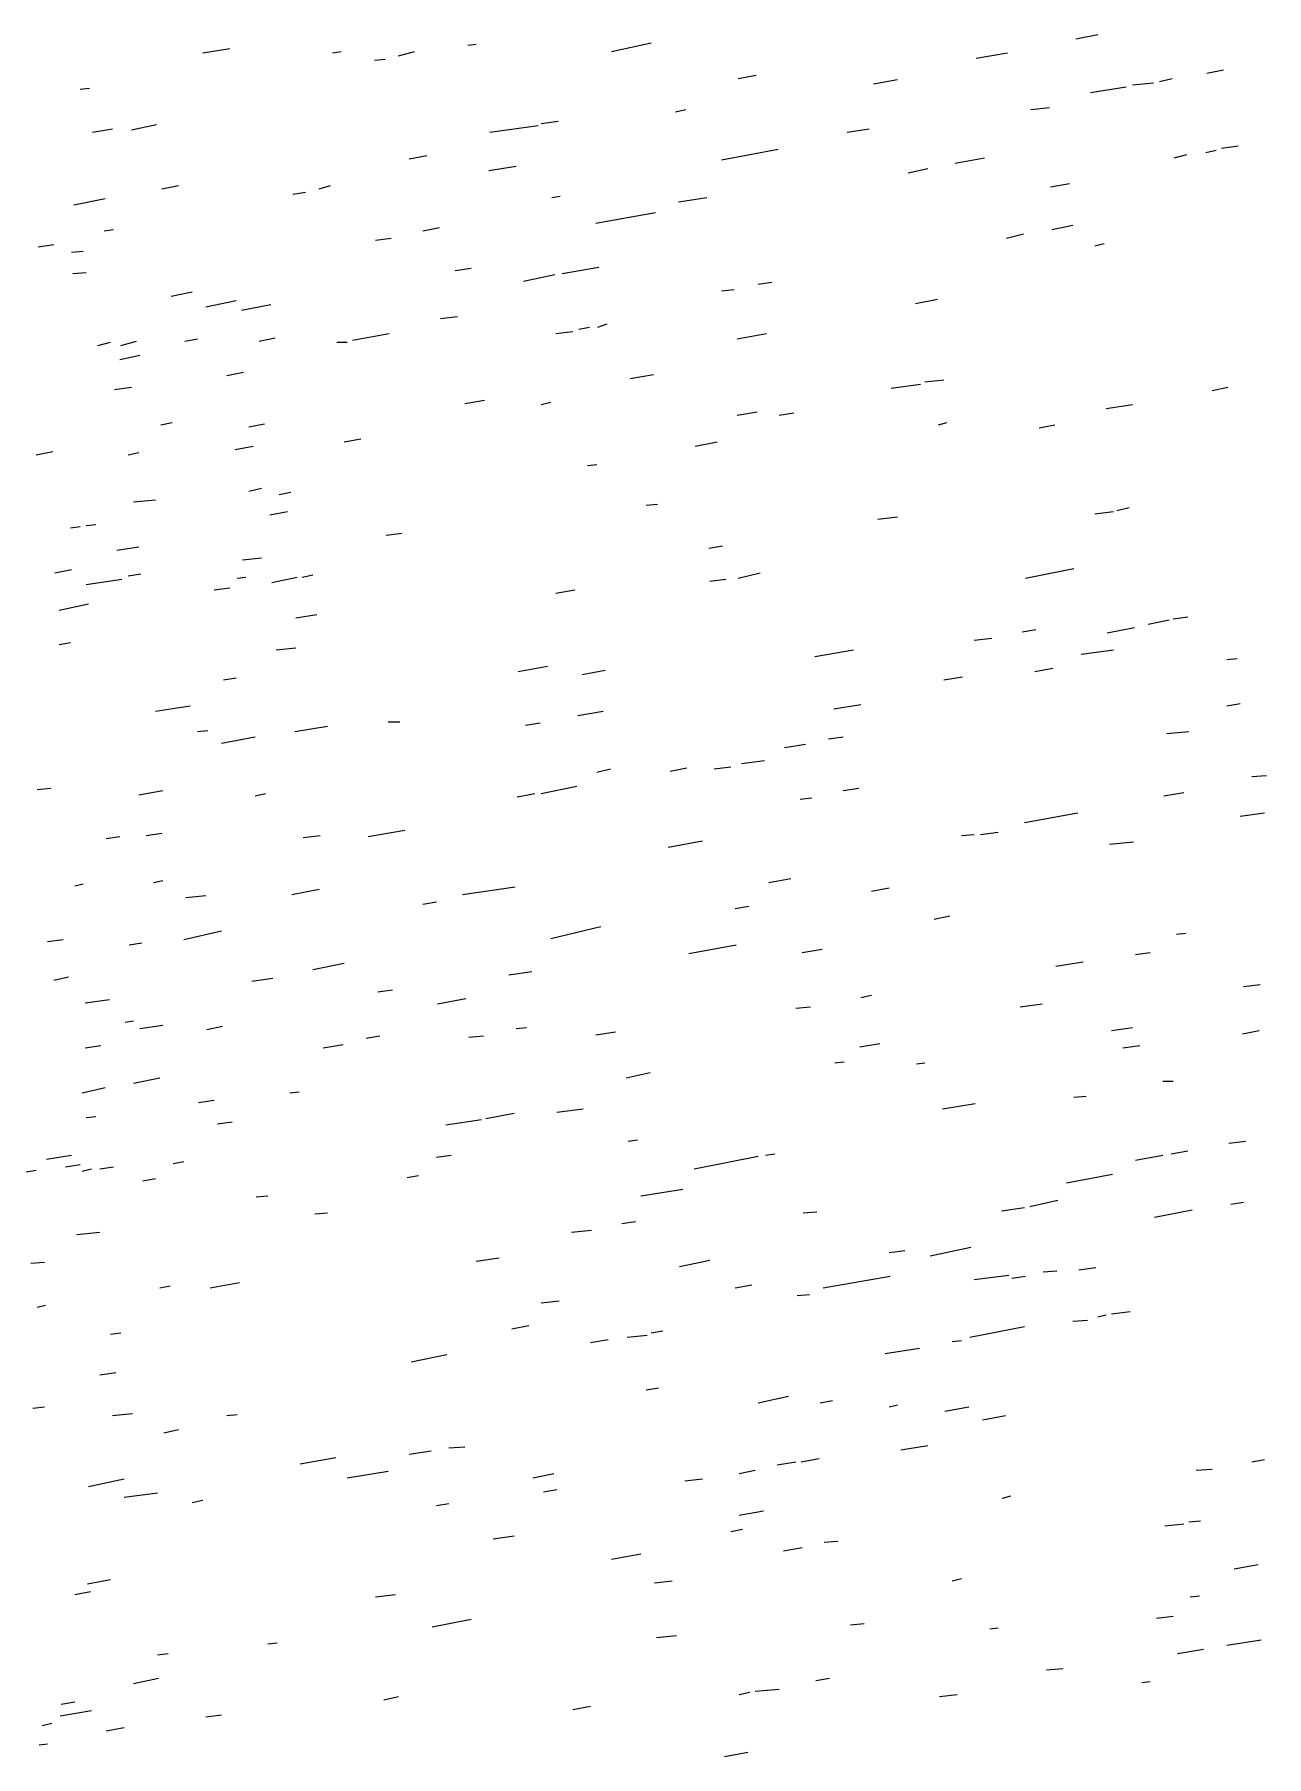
# Model space of a CAD drawing. Extents: x 0 to 599, y 0 to 600.
# Drawn here: x 383.5 to 598.5, y 2.8 to 303.5 of the extents above; entities that cross this region are included whole.
import ezdxf

# ---------------------------------------------------------------- set-up
doc = ezdxf.new("R2010")
doc.units = 0
doc.header["$MEASUREMENT"] = 0
doc.layers.add('LIMESTONE_FSET7', color=126, linetype='CONTINUOUS')

msp = doc.modelspace()

# ---------------------------------------------------------------- linework, layer by layer
at = {"layer": 'LIMESTONE_FSET7'}
for p, q in [((412.87, 300.28), (417.62, 301.03)), ((459.15, 301.59), (460.61, 301.78)), ((484.21, 300.47), (491.16, 301.97)), ((565.24, 302.71), (569.09, 303.46)), ((435.55, 300.28), (437.01, 300.47)), ((442.87, 298.97), (444.7, 299.16)), ((447.07, 299.72), (449.82, 300.47)), ((547.87, 299.34), (553.35, 300.28)), ((506.34, 295.79), (509.45, 296.35)), ((529.94, 294.85), (534.15, 295.6)), ((575.12, 294.66), (578.78, 295.04)), ((579.88, 295.23), (582.07, 295.79)), ((588.11, 296.72), (591.04, 297.29)), ((391.46, 293.92), (393.11, 294.1)), ((567.8, 293.35), (574.02, 294.29)), ((495.37, 289.98), (497.2, 290.36)), ((557.38, 290.36), (560.67, 290.73)), ((393.66, 286.43), (397.13, 286.99)), ((400.43, 286.8), (404.82, 287.74)), ((462.99, 286.43), (471.4, 287.55)), ((471.95, 287.93), (474.88, 288.3)), ((525.37, 286.43), (529.21, 286.99)), ((503.41, 281.56), (513.29, 283.43)), ((587.93, 282.87), (589.76, 283.24)), ((590.67, 283.62), (593.6, 283.99)), ((448.9, 281.75), (452.01, 282.31)), ((462.8, 279.69), (467.56, 280.44)), ((535.98, 279.31), (539.45, 280.06)), ((544.21, 281), (549.33, 281.93)), ((582.44, 281.93), (584.63, 282.5)), ((405.73, 276.51), (408.66, 277.07)), ((433.17, 276.51), (435.18, 277.07)), ((560.85, 276.88), (564.15, 277.44)), ((390.37, 273.7), (395.85, 274.82)), ((428.6, 275.57), (430.79, 275.94)), ((473.78, 275.01), (475.24, 275.2)), ((495.91, 274.26), (500.85, 275.01)), ((481.46, 270.51), (491.89, 272.39)), ((395.67, 269.2), (397.32, 269.39)), ((443.05, 267.52), (445.79, 267.89)), ((451.28, 269.2), (454.21, 269.77)), ((553.17, 267.89), (556.1, 268.64)), ((561.04, 269.39), (564.7, 270.14)), ((384.15, 266.4), (386.89, 266.77)), ((390, 265.46), (392.01, 265.65)), ((568.54, 266.58), (570.18, 266.96)), ((390.18, 261.72), (392.56, 261.9)), ((456.95, 262.28), (459.7, 262.65)), ((475.61, 261.72), (482.01, 262.84)), ((468.84, 260.41), (474.33, 261.53)), ((503.41, 258.72), (505.61, 258.91)), ((509.82, 259.84), (512.2, 260.22)), ((407.38, 257.78), (411.04, 258.53)), ((413.41, 255.91), (418.72, 257.04)), ((419.63, 255.35), (424.76, 256.29)), ((537.26, 256.47), (541.1, 257.22)), ((454.39, 253.85), (457.32, 254.23)), ((481.83, 252.36), (483.48, 252.92)), ((394.57, 249.17), (396.77, 249.73)), ((398.6, 249.17), (401.34, 249.92)), ((409.76, 249.92), (411.95, 250.3)), ((422.74, 249.92), (425.49, 250.48)), ((436.28, 249.73), (438.11, 249.73)), ((439.02, 250.11), (445.43, 251.23)), ((474.51, 251.23), (477.44, 251.61)), ((478.54, 251.98), (480.37, 252.36)), ((506.16, 250.3), (511.28, 251.23)), ((398.41, 246.74), (401.89, 247.49)), ((417.07, 243.93), (420, 244.49)), ((487.5, 243.37), (491.52, 244.12)), ((397.5, 241.5), (400.43, 241.87)), ((533.05, 241.68), (538.17, 242.43)), ((538.9, 242.81), (542.2, 243.18)), ((589.02, 241.31), (591.77, 241.87)), ((458.6, 239.06), (462.07, 239.63)), ((471.95, 238.88), (473.6, 239.25)), ((506.16, 237), (509.63, 237.57)), ((570.55, 238.13), (575.12, 238.88)), ((405.55, 235.32), (407.56, 235.69)), ((420.91, 234.95), (423.66, 235.51)), ((513.48, 237), (516.04, 237.38)), ((541.28, 235.32), (542.74, 235.69)), ((558.84, 234.76), (561.59, 235.32)), ((418.54, 231.01), (421.65, 231.58)), ((437.56, 232.32), (440.49, 232.89)), ((498.84, 231.58), (502.68, 232.32)), ((383.78, 230.08), (386.71, 230.64)), ((399.88, 230.08), (401.71, 230.45)), ((480, 228.21), (481.65, 228.39)), ((420.91, 223.71), (423.11, 224.27)), ((426.22, 223.15), (428.23, 223.53)), ((400.79, 221.84), (404.63, 222.22)), ((424.57, 219.59), (427.68, 220.16)), ((490.24, 221.28), (492.26, 221.47)), ((568.54, 219.78), (571.83, 220.16)), ((572.38, 220.34), (574.57, 220.9)), ((389.82, 217.35), (391.46, 217.54)), ((392.56, 217.72), (394.21, 217.91)), ((530.67, 218.85), (534.15, 219.22)), ((397.87, 213.42), (401.71, 213.98)), ((444.88, 216.04), (447.62, 216.41)), ((501.22, 213.79), (503.6, 214.17)), ((419.82, 211.73), (423.11, 212.11)), ((387.07, 209.49), (390, 210.05)), ((392.56, 207.43), (398.78, 208.36)), ((399.88, 208.92), (402.07, 209.3)), ((418.9, 208.55), (420.37, 208.74)), ((424.94, 207.8), (429.33, 208.74)), ((430.24, 208.74), (432.07, 209.11)), ((501.4, 207.99), (504.15, 208.36)), ((506.34, 208.55), (510.18, 209.49)), ((556.46, 208.55), (564.88, 210.23)), ((414.88, 206.49), (417.62, 206.86)), ((474.51, 205.93), (477.8, 206.49)), ((387.8, 202.93), (392.93, 204.06)), ((429.15, 201.62), (432.8, 202.18)), ((582.26, 201.44), (584.82, 201.81)), ((555.91, 199.19), (558.29, 199.56)), ((570.73, 199), (575.49, 199.94)), ((577.87, 200.5), (581.52, 201.25)), ((387.8, 196.94), (389.82, 197.32)), ((425.67, 196.01), (429.15, 196.38)), ((519.7, 194.88), (526.46, 196.01)), ((547.5, 197.69), (550.61, 198.07)), ((566.16, 195.26), (571.83, 196.01)), ((467.93, 192.26), (473.05, 193.2)), ((479.09, 191.7), (483.11, 192.45)), ((558.11, 192.26), (561.22, 192.82)), ((591.59, 194.32), (593.41, 194.51)), ((416.52, 190.76), (418.72, 191.14)), ((542.2, 190.76), (545.49, 191.33)), ((522.99, 185.71), (527.74, 186.46)), ((591.59, 186.27), (593.96, 186.65)), ((404.63, 185.34), (410.67, 186.27)), ((445.24, 183.46), (447.26, 183.46)), ((478.35, 184.59), (482.74, 185.34)), ((411.95, 181.78), (413.78, 181.97)), ((416.16, 179.72), (422.01, 180.84)), ((428.96, 181.78), (434.63, 182.71)), ((469.21, 182.9), (471.77, 183.28)), ((522.07, 180.47), (524.63, 180.84)), ((581.16, 181.4), (585, 181.78)), ((514.39, 178.97), (518.05, 179.53)), ((481.65, 174.66), (484.02, 175.23)), ((494.45, 174.85), (497.38, 175.41)), ((502.13, 175.23), (505.06, 175.6)), ((506.89, 176.16), (510.91, 176.72)), ((383.96, 171.67), (386.34, 171.86)), ((401.71, 170.73), (405.91, 171.48)), ((471.95, 170.92), (478.17, 172.23)), ((524.63, 171.48), (527.38, 171.86)), ((595.98, 173.92), (598.54, 174.1)), ((422.01, 170.55), (423.84, 170.92)), ((467.74, 170.36), (470.85, 170.92)), ((517.13, 169.98), (519.15, 170.17)), ((580.61, 170.55), (584.09, 171.11)), ((556.28, 165.87), (565.61, 167.55)), ((593.96, 166.99), (598.17, 167.55)), ((396.04, 163.06), (398.41, 163.43)), ((402.99, 163.62), (405.73, 163.99)), ((430.43, 163.24), (433.35, 163.62)), ((441.77, 163.43), (448.17, 164.56)), ((494.09, 161.56), (500.12, 162.68)), ((545.3, 163.62), (547.5, 163.81)), ((548.6, 163.81), (551.71, 164.18)), ((571.1, 162.12), (575.3, 162.5)), ((390.55, 154.82), (392.01, 155.2)), ((404.27, 155.38), (405.91, 155.76)), ((428.41, 153.32), (433.17, 154.26)), ((458.23, 153.32), (467.38, 154.63)), ((511.65, 155.38), (515.49, 156.13)), ((529.57, 153.88), (532.68, 154.45)), ((409.94, 152.76), (413.41, 153.14)), ((451.28, 151.64), (453.66, 152.01)), ((505.79, 150.89), (508.17, 151.26)), ((473.6, 145.65), (482.38, 147.71)), ((540.55, 149.02), (543.29, 149.58)), ((385.79, 145.09), (388.54, 145.46)), ((400.06, 144.52), (402.26, 144.9)), ((409.57, 145.46), (416.16, 146.96)), ((497.74, 143.03), (505.98, 144.52)), ((582.8, 146.4), (584.45, 146.58)), ((432.07, 140.22), (437.56, 141.34)), ((517.5, 143.21), (520.98, 143.78)), ((561.77, 140.78), (566.52, 141.53)), ((575.67, 142.84), (578.23, 143.21)), ((386.89, 138.35), (389.45, 138.91)), ((421.46, 138.16), (425.12, 138.72)), ((466.28, 139.28), (470.3, 139.84)), ((443.41, 136.29), (445.98, 136.66)), ((527.74, 135.35), (529.57, 135.73)), ((594.51, 137.22), (597.44, 137.6)), ((392.38, 134.41), (396.59, 134.98)), ((453.84, 134.23), (458.78, 135.16)), ((516.4, 133.48), (518.96, 133.67)), ((555.55, 133.67), (559.39, 134.23)), ((399.33, 131.05), (400.79, 131.23)), ((401.89, 129.92), (405.91, 130.48)), ((413.6, 129.73), (416.34, 130.3)), ((467.56, 129.92), (469.39, 130.11)), ((481.46, 128.8), (484.94, 129.36)), ((571.46, 129.55), (575.12, 130.11)), ((594.33, 128.99), (597.26, 129.55)), ((392.38, 126.55), (395.12, 126.93)), ((433.9, 126.55), (437.38, 127.11)), ((441.4, 128.24), (443.78, 128.61)), ((459.33, 128.42), (461.89, 128.61)), ((527.56, 126.74), (531.04, 127.3)), ((573.48, 126.55), (576.4, 126.93)), ((523.17, 123.93), (524.82, 124.12)), ((537.44, 123.74), (538.9, 123.93)), ((400.79, 120.37), (405.37, 121.31)), ((486.77, 121.31), (490.98, 122.25)), ((580.43, 120.75), (582.26, 120.75)), ((391.83, 118.69), (395.85, 119.63)), ((412.13, 117), (414.88, 117.38)), ((428.05, 118.69), (429.7, 118.88)), ((564.88, 117.94), (567.07, 118.13)), ((392.56, 114.38), (394.21, 114.57)), ((462.26, 114.2), (467.2, 115.13)), ((474.7, 115.32), (479.27, 115.88)), ((542.01, 115.88), (547.68, 116.82)), ((415.43, 113.26), (417.99, 113.63)), ((455.3, 113.07), (461.52, 114.01)), ((487.13, 110.27), (488.78, 110.45)), ((581.89, 108.02), (584.82, 108.58)), ((591.95, 109.89), (594.88, 110.27)), ((385.61, 107.08), (390, 107.83)), ((388.9, 105.77), (391.46, 106.15)), ((391.83, 105.02), (393.48, 105.4)), ((394.94, 105.4), (397.32, 105.77)), ((407.74, 106.33), (409.57, 106.71)), ((453.66, 107.46), (456.22, 107.83)), ((498.66, 105.4), (509.82, 107.64)), ((511.1, 107.83), (512.74, 108.02)), ((575.67, 106.9), (580.43, 107.83)), ((377.2, 104.09), (383.78, 105.21)), ((402.44, 103.34), (404.63, 103.71)), ((448.54, 103.9), (450.55, 104.27)), ((563.6, 102.96), (571.65, 104.46)), ((422.2, 100.53), (424.21, 100.72)), ((489.33, 100.72), (496.65, 101.84)), ((557.2, 98.85), (562.13, 99.97)), ((592.32, 99.22), (594.51, 99.59)), ((432.44, 97.54), (434.63, 97.72)), ((486.04, 95.85), (488.41, 96.22)), ((517.68, 97.72), (520.06, 97.91)), ((552.26, 98.1), (556.28, 98.66)), ((578.96, 96.97), (585.55, 98.28)), ((390.91, 93.98), (394.94, 94.35)), ((477.26, 94.35), (480.73, 94.73)), ((532.68, 90.8), (535.43, 91.17)), ((539.82, 90.23), (546.95, 91.73)), ((382.87, 88.92), (385.24, 89.11)), ((460.61, 89.3), (464.63, 89.86)), ((496.1, 88.36), (501.4, 89.49)), ((559.57, 87.43), (561.95, 87.61)), ((565.79, 87.8), (568.72, 88.17)), ((405.37, 84.62), (407.2, 84.99)), ((414.15, 84.62), (419.27, 85.55)), ((505.79, 84.62), (508.72, 85.18)), ((521.16, 84.62), (532.87, 86.68)), ((547.5, 86.12), (553.54, 86.86)), ((554.09, 86.3), (556.46, 86.68)), ((383.96, 81.25), (385.43, 81.62)), ((471.95, 82), (475.06, 82.37)), ((516.59, 83.31), (518.78, 83.49)), ((564.7, 78.81), (567.26, 79)), ((569.09, 79.56), (570.55, 79.94)), ((571.46, 80.12), (574.76, 80.5)), ((396.77, 76.57), (398.6, 76.76)), ((466.83, 77.5), (469.76, 78.07)), ((480.55, 75.07), (483.66, 75.63)), ((486.95, 76.01), (490.43, 76.38)), ((491.16, 76.76), (493.17, 77.13)), ((543.66, 75.26), (545.3, 75.44)), ((546.77, 76.01), (556.28, 77.88)), ((449.27, 71.7), (455.49, 73.01)), ((531.95, 73.2), (537.99, 74.13)), ((394.94, 69.45), (397.68, 69.83)), ((490.24, 66.83), (492.44, 67.21)), ((383.23, 63.65), (385.24, 63.84)), ((509.82, 64.59), (515.12, 65.71)), ((520.61, 64.59), (522.8, 64.96)), ((532.68, 63.84), (534.15, 64.21)), ((542.38, 63.09), (546.59, 63.84)), ((397.13, 62.34), (400.61, 62.71)), ((417.07, 62.34), (418.9, 62.53)), ((548.96, 61.59), (552.99, 62.34)), ((406.1, 59.34), (408.66, 59.91)), ((429.88, 53.92), (436.1, 55.04)), ((448.9, 55.6), (452.74, 56.16)), ((455.85, 56.72), (458.6, 56.91)), ((513.11, 53.73), (516.4, 54.29)), ((517.32, 54.29), (520.43, 54.85)), ((534.7, 56.35), (539.45, 57.1)), ((595.98, 54.29), (598.17, 54.66)), ((392.93, 49.98), (399.15, 51.29)), ((438.11, 51.48), (445.24, 52.61)), ((470.49, 51.48), (474.15, 52.23)), ((497.01, 50.92), (500.12, 51.29)), ((506.52, 52.23), (509.27, 52.79)), ((586.28, 52.79), (589.02, 52.98)), ((399.15, 48.11), (405, 48.86)), ((472.32, 49.05), (474.7, 49.42)), ((552.44, 47.93), (553.9, 48.3)), ((411.04, 47.18), (412.87, 47.55)), ((453.66, 46.61), (455.85, 46.99)), ((506.52, 44.93), (510.73, 45.68)), ((505.06, 42.12), (507.07, 42.5)), ((580.79, 43.06), (584.09, 43.43)), ((585, 43.81), (587.01, 43.99)), ((463.54, 40.81), (467.2, 41.37)), ((514.21, 38.75), (517.5, 39.31)), ((521.34, 40.25), (523.72, 40.44)), ((484.21, 37.25), (489.33, 38.19)), ((592.87, 35.57), (597.07, 36.32)), ((392.74, 32.95), (396.77, 33.7)), ((491.71, 33.14), (494.82, 33.51)), ((543.66, 33.51), (545.3, 33.88)), ((390.55, 31.08), (393.29, 31.64)), ((443.05, 30.7), (446.52, 31.08)), ((585.18, 30.7), (586.83, 30.89)), ((579.33, 26.96), (582.26, 27.33)), ((452.93, 25.46), (459.7, 26.77)), ((525.91, 25.83), (528.29, 26.02)), ((550.24, 25.09), (551.71, 25.27)), ((424.21, 22.46), (425.85, 22.65)), ((492.07, 23.59), (495.55, 23.96)), ((582.99, 20.78), (587.56, 21.53)), ((591.59, 22.28), (597.62, 23.21)), ((405, 20.59), (406.83, 20.78)), ((560.12, 17.97), (563.05, 18.16)), ((400.79, 15.54), (405.18, 16.47)), ((519.88, 16.1), (522.26, 16.47)), ((576.77, 15.73), (578.23, 15.91)), ((388.17, 11.98), (390.55, 12.36)), ((444.51, 12.73), (447.07, 13.29)), ((506.52, 13.67), (508.35, 14.04)), ((509.27, 14.23), (513.48, 14.6)), ((541.46, 13.29), (544.57, 13.67)), ((387.99, 9.92), (393.48, 10.86)), ((413.41, 9.73), (416.16, 10.11)), ((477.44, 11.05), (480.55, 11.61)), ((384.88, 8.24), (386.52, 8.61)), ((396.04, 7.3), (399.15, 7.86)), ((384.33, 4.87), (385.79, 5.05)), ((503.96, 2.81), (507.99, 3.56))]:
    msp.add_line(p, q, dxfattribs=at)

doc.saveas('drawing.dxf')
